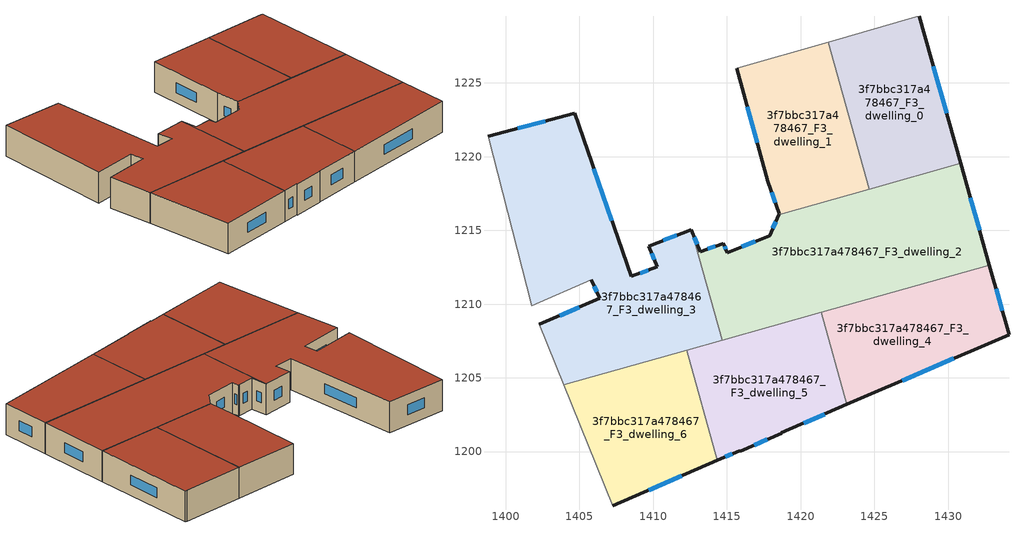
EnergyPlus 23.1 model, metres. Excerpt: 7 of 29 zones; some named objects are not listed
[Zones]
3f7bbc317a478467_F3_dwelling_0
 floor to 3f7bbc317a478467_F2_dwelling_0 (EU_floor_Construction): 1428.05,1229.51 1430.85,1219.55 1424.67,1217.8 1421.86,1227.76 1427.83,1229.48 z9
 wall outside (EU_wall_Construction): 1430.85,1219.55 1428.05,1229.51 z9:12
 wall to 3f7bbc317a478467_F3_dwelling_1 (EU_wall_Construction): 1421.86,1227.76 1424.67,1217.8 z9:12
 wall adiabatic (EU_wall_Construction): 1428.05,1229.51 1427.83,1229.48 1421.86,1227.76 z9:12
 wall to 3f7bbc317a478467_F3_dwelling_2 (EU_wall_Construction): 1424.67,1217.8 1430.85,1219.55 z9:12
 window (EU_Window_Construction): 1429.9,1222.94 1429,1226.12 z10.02:10.98
 roof outside (EU_roof_Construction): 1430.85,1219.55 1428.05,1229.51 1427.83,1229.48 1421.86,1227.76 1424.67,1217.8 z12
3f7bbc317a478467_F3_dwelling_1
 floor to 3f7bbc317a478467_F2_dwelling_1 (EU_floor_Construction): 1421.86,1227.76 1424.67,1217.8 1418.52,1216.07 1418.54,1216.12 1417.79,1218.33 1415.67,1225.98 z9
 wall outside (EU_wall_Construction): 1415.67,1225.98 1417.79,1218.33 1418.54,1216.12 1418.52,1216.07 z9:12
 wall adiabatic (EU_wall_Construction): 1421.86,1227.76 1415.67,1225.98 z9:12
 wall to 3f7bbc317a478467_F3_dwelling_2 (EU_wall_Construction): 1418.52,1216.07 1424.67,1217.8 z9:12
 window (EU_Window_Construction): 1418.04,1217.58 1418.28,1216.87 / 1416.39,1223.38 1417.07,1220.93 z10.02:10.98
 roof outside (EU_roof_Construction): 1424.67,1217.8 1421.86,1227.76 1415.67,1225.98 1417.79,1218.33 1418.54,1216.12 1418.52,1216.07 z12
3f7bbc317a478467_F3_dwelling_2
 floor to 3f7bbc317a478467_F2_dwelling_2 (EU_floor_Construction): 1430.85,1219.55 1432.8,1212.65 1414.69,1207.54 1412.58,1215.06 1413.2,1213.57 1414.71,1214.11 1414.76,1214.13 1415.02,1213.48 1417.92,1214.64 1418.52,1216.07 z9
 wall outside (EU_wall_Construction): 1418.52,1216.07 1417.92,1214.64 1415.02,1213.48 1414.76,1214.13 1414.71,1214.11 1413.2,1213.57 1412.58,1215.06 / 1432.8,1212.65 1430.85,1219.55 z9:12
 wall to 3f7bbc317a478467_F3_dwelling_4 (EU_wall_Construction): 1421.38,1209.43 1432.8,1212.65 z9:12
 wall to 3f7bbc317a478467_F3_dwelling_3 (EU_wall_Construction): 1412.58,1215.06 1414.69,1207.54 z9:12
 wall to 3f7bbc317a478467_F3_dwelling_5 (EU_wall_Construction): 1414.69,1207.54 1421.38,1209.43 z9:12
 window (EU_Window_Construction): 1414.19,1213.93 1413.71,1213.75 / 1414.93,1213.7 1414.85,1213.91 / 1416.94,1214.25 1416.01,1213.88 / 1418.31,1215.58 1418.12,1215.13 / 1432.14,1215 1431.52,1217.2 / 1412.99,1214.07 1412.79,1214.55 z10.02:10.98
 roof outside (EU_roof_Construction): 1432.8,1212.65 1430.85,1219.55 1418.52,1216.07 1417.92,1214.64 1415.02,1213.48 1414.76,1214.13 1414.71,1214.11 1413.2,1213.57 1412.58,1215.06 1414.69,1207.54 z12
3f7bbc317a478467_F3_dwelling_3
 floor to 3f7bbc317a478467_F2_dwelling_3 (EU_floor_Construction): 1412.57,1215.06 1414.69,1207.54 1403.94,1204.51 1402.27,1208.62 1406.36,1210.4 1405.81,1211.66 1401.75,1209.9 1398.8,1221.4 1404.68,1222.94 1408.5,1211.88 1410.28,1212.52 1409.71,1213.93 z9
 wall outside (EU_wall_Construction): 1405.81,1211.66 1406.36,1210.4 1402.27,1208.62 / 1412.57,1215.06 1409.71,1213.93 1410.28,1212.52 1408.5,1211.88 1404.68,1222.94 1398.8,1221.4 z9:12
 wall adiabatic (EU_wall_Construction): 1402.27,1208.62 1403.94,1204.51 / 1398.8,1221.4 1401.75,1209.9 1405.81,1211.66 z9:12
 wall to 3f7bbc317a478467_F3_dwelling_6 (EU_wall_Construction): 1403.94,1204.51 1412.26,1206.86 z9:12
 wall to 3f7bbc317a478467_F3_dwelling_5 (EU_wall_Construction): 1412.26,1206.86 1414.69,1207.54 z9:12
 window (EU_Window_Construction): 1404.97,1209.79 1403.66,1209.23 / 1406,1211.23 1406.18,1210.82 / 1402.68,1222.42 1400.8,1221.93 / 1407.2,1215.64 1405.98,1219.18 / 1409.68,1212.3 1409.11,1212.1 / 1409.9,1213.45 1410.09,1213 / 1411.6,1214.67 1410.68,1214.31 z10.02:10.98
 roof outside (EU_roof_Construction): 1414.69,1207.54 1412.57,1215.06 1409.71,1213.93 1410.28,1212.52 1408.5,1211.88 1404.68,1222.94 1398.8,1221.4 1401.75,1209.9 1405.81,1211.66 1406.36,1210.4 1402.27,1208.62 1403.94,1204.51 z12
3f7bbc317a478467_F3_dwelling_4
 floor to 3f7bbc317a478467_F2_dwelling_4 (EU_floor_Construction): 1432.8,1212.65 1434.13,1207.93 1423.14,1203.2 1421.38,1209.43 z9
 wall outside (EU_wall_Construction): 1423.14,1203.2 1434.13,1207.93 1432.8,1212.65 z9:12
 wall to 3f7bbc317a478467_F3_dwelling_5 (EU_wall_Construction): 1421.38,1209.43 1423.14,1203.2 z9:12
 window (EU_Window_Construction): 1433.68,1209.53 1433.25,1211.04 / 1426.88,1204.81 1430.39,1206.32 z10.02:10.98
 roof outside (EU_roof_Construction): 1434.13,1207.93 1432.8,1212.65 1421.38,1209.43 1423.14,1203.2 z12
3f7bbc317a478467_F3_dwelling_5
 floor to 3f7bbc317a478467_F2_dwelling_5 (EU_floor_Construction): 1421.38,1209.43 1423.14,1203.2 1418.69,1201.28 1418.71,1201.23 1415.89,1200.02 1415.87,1200.06 1414.36,1199.41 1412.26,1206.86 z9
 wall outside (EU_wall_Construction): 1414.36,1199.41 1415.87,1200.06 1415.89,1200.02 1418.71,1201.23 1418.69,1201.28 1423.14,1203.2 z9:12
 wall to 3f7bbc317a478467_F3_dwelling_6 (EU_wall_Construction): 1412.26,1206.86 1414.36,1199.41 z9:12
 window (EU_Window_Construction): 1414.88,1199.63 1415.36,1199.84 / 1420.2,1201.93 1421.63,1202.54 / 1416.85,1200.43 1417.75,1200.82 z10.02:10.98
 roof outside (EU_roof_Construction): 1423.14,1203.2 1421.38,1209.43 1412.26,1206.86 1414.36,1199.41 1415.87,1200.06 1415.89,1200.02 1418.71,1201.23 1418.69,1201.28 z12
3f7bbc317a478467_F3_dwelling_6
 floor to 3f7bbc317a478467_F2_dwelling_6 (EU_floor_Construction): 1412.26,1206.86 1414.36,1199.41 1407.27,1196.34 1403.94,1204.51 z9
 wall outside (EU_wall_Construction): 1407.27,1196.34 1414.36,1199.41 z9:12
 wall adiabatic (EU_wall_Construction): 1403.94,1204.51 1407.27,1196.34 z9:12
 window (EU_Window_Construction): 1409.68,1197.38 1411.95,1198.36 z10.02:10.98
 roof outside (EU_roof_Construction): 1414.36,1199.41 1412.26,1206.86 1403.94,1204.51 1407.27,1196.34 z12
[Building]
EU S2 Campaign: North Axis=0; Terrain=City; Solar Distribution=FullExterior
[Site:Location]
Vienna: Latitude=48; Longitude=16.5; Time Zone=1; Elevation=183
[SizingPeriod:WeatherFileDays]
AnnualSizingPeriod: Begin Month=1; Begin Day of Month=1; End Month=12; End Day of Month=31; Day of Week for Start Day=Monday; Use Weather File Daylight Saving Period=No; Use Weather File Rain and Snow Indicators=No
[MATERIAL]
EU_InternalMass_Material: Roughness=MediumRough; Thickness=0.1; Conductivity=1; Density=1800; Specific Heat=900; Thermal Absorptance=0.9; Solar Absorptance=0.7; Visible Absorptance=0.7
[MATERIAL:NOMASS] Roughness=MediumRough; Thermal Absorptance=0.9; Solar Absorptance=0.7; Visible Absorptance=0.7
Name | Thermal Resistance
EU_wall_NoMass | 0.942466
EU_roof_NoMass | 0.551687
EU_floor_NoMass | 0.66527
[WINDOWMATERIAL:SIMPLEGLAZINGSYSTEM]
EU_Window_SimpleGlazing: UFactor=2.03367; Solar Heat Gain Coefficient=0.65; Visible Transmittance=0.65
[CONSTRUCTION]
EU_wall_Construction: EU_wall_NoMass
EU_roof_Construction: EU_roof_NoMass
EU_floor_Construction: EU_floor_NoMass
EU_Window_Construction: EU_Window_SimpleGlazing
EU_InternalMass_Construction: EU_InternalMass_Material
[ZONE] Type=1; Multiplier=1; Ceiling Height=autocalculate; Floor Area=autocalculate; Part of Total Floor Area=Yes
Name | Volume
3f7bbc317a478467_F3_dwelling_0 | 199.854
3f7bbc317a478467_F3_dwelling_1 | 199.85
3f7bbc317a478467_F3_dwelling_2 | 384.94
3f7bbc317a478467_F3_dwelling_3 | 430.89
3f7bbc317a478467_F3_dwelling_4 | 202.618
3f7bbc317a478467_F3_dwelling_5 | 202.594
3f7bbc317a478467_F3_dwelling_6 | 202.623
[INTERNALMASS] Construction=EU_InternalMass_Construction
Name | Zone or ZoneList | Surface Area
3f7bbc317a478467_F3_dwelling_0_EU_InternalMass | 3f7bbc317a478467_F3_dwelling_0 | 66.618
3f7bbc317a478467_F3_dwelling_1_EU_InternalMass | 3f7bbc317a478467_F3_dwelling_1 | 66.6169
3f7bbc317a478467_F3_dwelling_2_EU_InternalMass | 3f7bbc317a478467_F3_dwelling_2 | 128.327
3f7bbc317a478467_F3_dwelling_3_EU_InternalMass | 3f7bbc317a478467_F3_dwelling_3 | 143.627
3f7bbc317a478467_F3_dwelling_4_EU_InternalMass | 3f7bbc317a478467_F3_dwelling_4 | 67.5394
3f7bbc317a478467_F3_dwelling_5_EU_InternalMass | 3f7bbc317a478467_F3_dwelling_5 | 67.5314
3f7bbc317a478467_F3_dwelling_6_EU_InternalMass | 3f7bbc317a478467_F3_dwelling_6 | 67.5409
[OTHEREQUIPMENT] Fuel Type=Electricity; Design Level Calculation Method=Watts/Area; Power per Zone Floor Area=1; Fraction Latent=0; Fraction Radiant=0; Fraction Lost=0; Carbon Dioxide Generation Rate=0; EndUse Subcategory=EU_Step8_InternalGains
Name | Zone or ZoneList or Space or SpaceList | Schedule
EU_Step8_InternalGain_3f7bbc317a478467_F3_dwelling_0_f000 | 3f7bbc317a478467_F3_dwelling_0 | EU_Step8_GainSchedule_3f7bbc317a478467_F3_dwelling_0_f000
EU_Step8_InternalGain_3f7bbc317a478467_F3_dwelling_1_f000 | 3f7bbc317a478467_F3_dwelling_1 | EU_Step8_GainSchedule_3f7bbc317a478467_F3_dwelling_1_f000
EU_Step8_InternalGain_3f7bbc317a478467_F3_dwelling_2_f000 | 3f7bbc317a478467_F3_dwelling_2 | EU_Step8_GainSchedule_3f7bbc317a478467_F3_dwelling_2_f000
EU_Step8_InternalGain_3f7bbc317a478467_F3_dwelling_3_f000 | 3f7bbc317a478467_F3_dwelling_3 | EU_Step8_GainSchedule_3f7bbc317a478467_F3_dwelling_3_f000
EU_Step8_InternalGain_3f7bbc317a478467_F3_dwelling_4_f000 | 3f7bbc317a478467_F3_dwelling_4 | EU_Step8_GainSchedule_3f7bbc317a478467_F3_dwelling_4_f000
EU_Step8_InternalGain_3f7bbc317a478467_F3_dwelling_5_f000 | 3f7bbc317a478467_F3_dwelling_5 | EU_Step8_GainSchedule_3f7bbc317a478467_F3_dwelling_5_f000
EU_Step8_InternalGain_3f7bbc317a478467_F3_dwelling_6_f000 | 3f7bbc317a478467_F3_dwelling_6 | EU_Step8_GainSchedule_3f7bbc317a478467_F3_dwelling_6_f000
[ZONEVENTILATION:DESIGNFLOWRATE] Schedule=EU_AlwaysOn; Design Flow Rate Calculation Method=AirChanges/Hour; Air Changes per Hour=0.530523; Ventilation Type=Natural; Fan Pressure Rise=0; Fan Total Efficiency=1; Constant Term Coefficient=1; Temperature Term Coefficient=0; Velocity Term Coefficient=0; Velocity Squared Term Coefficient=0; Minimum Indoor Temperature=-100; Maximum Indoor Temperature=100; Delta Temperature=-100; Minimum Outdoor Temperature=-100; Maximum Outdoor Temperature=100; Maximum Wind Speed=40
Name | Zone or ZoneList or Space or SpaceList
EU_ConstantAir_3f7bbc317a478467_F3_dwelling_0 | 3f7bbc317a478467_F3_dwelling_0
EU_ConstantAir_3f7bbc317a478467_F3_dwelling_1 | 3f7bbc317a478467_F3_dwelling_1
EU_ConstantAir_3f7bbc317a478467_F3_dwelling_2 | 3f7bbc317a478467_F3_dwelling_2
EU_ConstantAir_3f7bbc317a478467_F3_dwelling_3 | 3f7bbc317a478467_F3_dwelling_3
EU_ConstantAir_3f7bbc317a478467_F3_dwelling_4 | 3f7bbc317a478467_F3_dwelling_4
EU_ConstantAir_3f7bbc317a478467_F3_dwelling_5 | 3f7bbc317a478467_F3_dwelling_5
EU_ConstantAir_3f7bbc317a478467_F3_dwelling_6 | 3f7bbc317a478467_F3_dwelling_6
[HVACTEMPLATE:ZONE:IDEALLOADSAIRSYSTEM] System Availability Schedule=EU_AlwaysOn; Maximum Heating Supply Air Temperature=50; Minimum Cooling Supply Air Temperature=13; Maximum Heating Supply Air Humidity Ratio=0.0156; Minimum Cooling Supply Air Humidity Ratio=0.0077; Heating Limit=NoLimit; Cooling Limit=NoLimit; Heating Availability Schedule=EU_AlwaysOn; Cooling Availability Schedule=EU_CoolingOff; Dehumidification Control Type=ConstantSensibleHeatRatio; Cooling Sensible Heat Ratio=0.7; Dehumidification Setpoint=60; Humidification Control Type=None; Humidification Setpoint=30; Outdoor Air Method=None; Outdoor Air Flow Rate per Person=0.00944; Outdoor Air Flow Rate per Zone Floor Area=0; Outdoor Air Flow Rate per Zone=0; Demand Controlled Ventilation Type=None; Outdoor Air Economizer Type=NoEconomizer; Heat Recovery Type=None; Sensible Heat Recovery Effectiveness=0.7; Latent Heat Recovery Effectiveness=0.65
Name | Template Thermostat
3f7bbc317a478467_F3_dwelling_0 | EU_HeatOnly_3f7bbc317a478467_F3_dwelling_0
3f7bbc317a478467_F3_dwelling_1 | EU_HeatOnly_3f7bbc317a478467_F3_dwelling_1
3f7bbc317a478467_F3_dwelling_2 | EU_HeatOnly_3f7bbc317a478467_F3_dwelling_2
3f7bbc317a478467_F3_dwelling_3 | EU_HeatOnly_3f7bbc317a478467_F3_dwelling_3
3f7bbc317a478467_F3_dwelling_4 | EU_HeatOnly_3f7bbc317a478467_F3_dwelling_4
3f7bbc317a478467_F3_dwelling_5 | EU_HeatOnly_3f7bbc317a478467_F3_dwelling_5
3f7bbc317a478467_F3_dwelling_6 | EU_HeatOnly_3f7bbc317a478467_F3_dwelling_6
[SIZING:ZONE] Zone Cooling Design Supply Air Temperature Input Method=SupplyAirTemperature; Zone Cooling Design Supply Air Temperature=13; Zone Heating Design Supply Air Temperature Input Method=SupplyAirTemperature; Zone Heating Design Supply Air Temperature=50; Zone Cooling Design Supply Air Humidity Ratio=0.008; Zone Heating Design Supply Air Humidity Ratio=0.008; Cooling Design Air Flow Method=DesignDay; Cooling Design Air Flow Rate=0; Cooling Minimum Air Flow per Zone Floor Area=0.000762; Cooling Minimum Air Flow=0; Cooling Minimum Air Flow Fraction=0.2; Heating Design Air Flow Method=DesignDay; Heating Design Air Flow Rate=0; Heating Maximum Air Flow per Zone Floor Area=0.002032; Heating Maximum Air Flow=0.141576; Heating Maximum Air Flow Fraction=0.3; Account for Dedicated Outdoor Air System=No; Dedicated Outdoor Air System Control Strategy=NeutralSupplyAir; Dedicated Outdoor Air Low Setpoint Temperature for Design=autosize; Dedicated Outdoor Air High Setpoint Temperature for Design=autosize; Zone Load Sizing Method=Sensible Load Only No Latent Load; Zone Latent Cooling Design Supply Air Humidity Ratio Input Method=HumidityRatioDifference; Zone Cooling Design Supply Air Humidity Ratio Difference=0.005; Zone Latent Heating Design Supply Air Humidity Ratio Input Method=HumidityRatioDifference; Zone Humidification Design Supply Air Humidity Ratio Difference=0.005
3f7bbc317a478467_F3_dwelling_0; 3f7bbc317a478467_F3_dwelling_1; 3f7bbc317a478467_F3_dwelling_2; 3f7bbc317a478467_F3_dwelling_3; 3f7bbc317a478467_F3_dwelling_4; 3f7bbc317a478467_F3_dwelling_5; 3f7bbc317a478467_F3_dwelling_6
[SCHEDULE:CONSTANT]
Name | Hourly Value
EU_AlwaysOn | 1
EU_CoolingOff | 0
[SCHEDULE:FILE] Column Number=1; Rows to Skip at Top=0; Number of Hours of Data=8760; Column Separator=Comma; Interpolate to Timestep=No; Minutes per Item=60; Adjust Schedule for Daylight Savings=Yes
Name | File
EU_Step8_GainSchedule_3f7bbc317a478467_F3_dwelling_0_f000 | ../../schedules/3f7bbc317a478467/3f7bbc317a478467_F3_dwelling_0_f000_gain.csv
EU_Step8_GainSchedule_3f7bbc317a478467_F3_dwelling_1_f000 | ../../schedules/3f7bbc317a478467/3f7bbc317a478467_F3_dwelling_1_f000_gain.csv
EU_Step8_GainSchedule_3f7bbc317a478467_F3_dwelling_2_f000 | ../../schedules/3f7bbc317a478467/3f7bbc317a478467_F3_dwelling_2_f000_gain.csv
EU_Step8_GainSchedule_3f7bbc317a478467_F3_dwelling_3_f000 | ../../schedules/3f7bbc317a478467/3f7bbc317a478467_F3_dwelling_3_f000_gain.csv
EU_Step8_GainSchedule_3f7bbc317a478467_F3_dwelling_4_f000 | ../../schedules/3f7bbc317a478467/3f7bbc317a478467_F3_dwelling_4_f000_gain.csv
EU_Step8_GainSchedule_3f7bbc317a478467_F3_dwelling_5_f000 | ../../schedules/3f7bbc317a478467/3f7bbc317a478467_F3_dwelling_5_f000_gain.csv
EU_Step8_GainSchedule_3f7bbc317a478467_F3_dwelling_6_f000 | ../../schedules/3f7bbc317a478467/3f7bbc317a478467_F3_dwelling_6_f000_gain.csv
